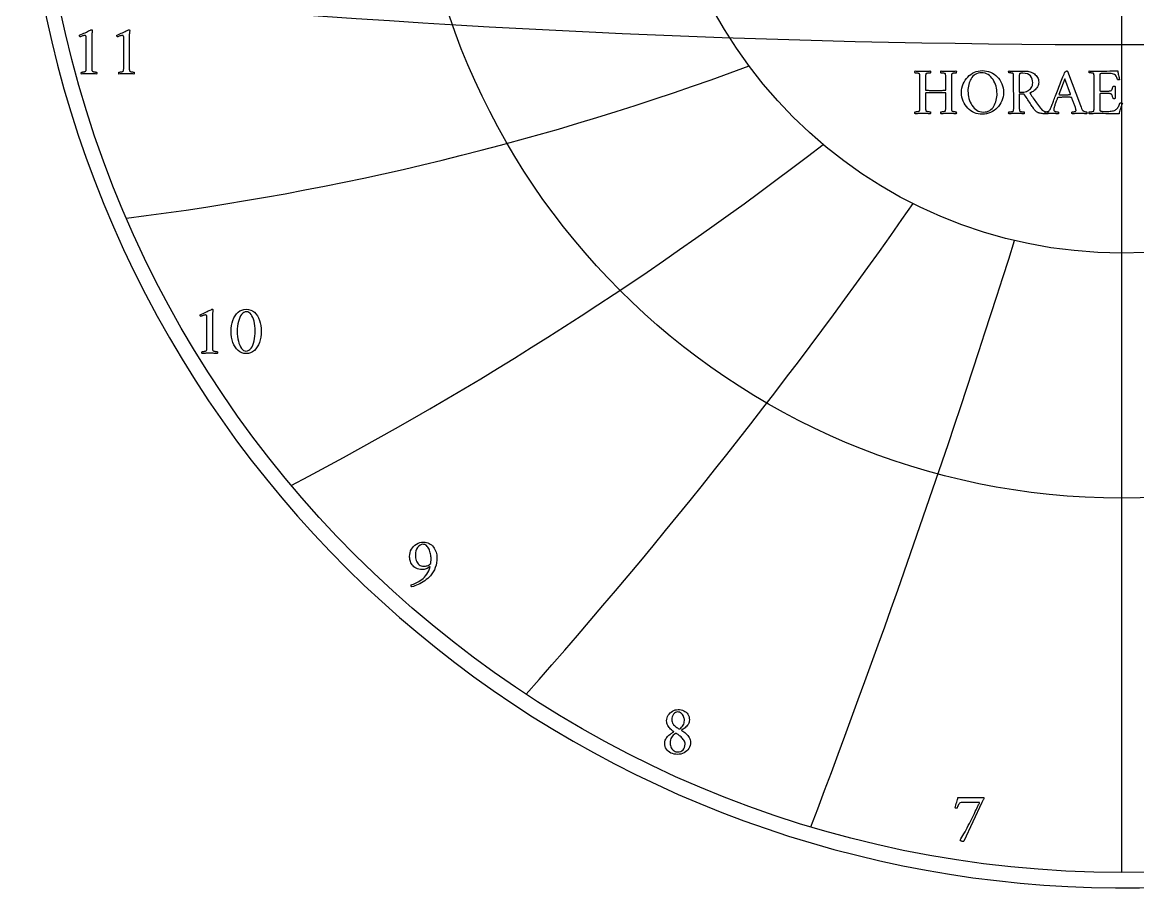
# Model space of a CAD drawing. Header units: millimetres. Extents: x -32.4 to 32.3, y -32.4 to 33.4.
# Drawn here: x -32.35 to 0.47, y -32.35 to -6.88 of the extents above; entities that cross this region are included whole.
import ezdxf

# ---------------------------------------------------------------- set-up
doc = ezdxf.new("R2010")
doc.units = ezdxf.units.MM
for name, color, linetype in [('CUT_OUTER', 1, 'Continuous'), ('ENGRAVE', 7, 'Continuous'), ('ENGRAVE_FINE', 8, 'Continuous'), ('TEXT', 5, 'Continuous')]:
    doc.layers.add(name, color=color, linetype=linetype)

msp = doc.modelspace()

# ---------------------------------------------------------------- linework, layer by layer
at = {"layer": 'CUT_OUTER'}
msp.add_arc((-0.0002, -0.0001), 32.35, 127.26523, 87.73645, dxfattribs=at)
at = {"layer": 'ENGRAVE'}
for points in [[(0, -31.9), (0, 31.9)], [(0, -31.9), (0, -13.6687)]]:
    msp.add_lwpolyline(points, dxfattribs=at)
for radius in [31.9, 20.8814, 13.6687]:
    msp.add_circle((0, 0), radius, dxfattribs=at)
for centre, radius, start, end in [((-39.3103, 68.0875), 81.3464, 277.076278, 290.392484), ((-74.0512, 74.0512), 106.7858, 297.686788, 307.673943), ((-135.9451, 78.488), 158.3587, 318.398621, 325.056725), ((-303.1262, 81.2224), 314.5133, 339.181142, 342.510193)]:
    msp.add_arc(centre, radius, start, end, dxfattribs=at)
at = {"layer": 'ENGRAVE_FINE'}
msp.add_arc((0, 322.4182), 329.9497, 264.552608, 275.447392, dxfattribs=at)
at = {"layer": 'TEXT'}
for points in [[(-30.4668, -8.1586), (-30.4668, -7.3401), (-30.4674, -7.32), (-30.4691, -7.3033), (-30.472, -7.29), (-30.4761, -7.28), (-30.4816, -7.2727), (-30.4888, -7.2676), (-30.4977, -7.2645), (-30.5082, -7.2634), (-30.5212, -7.2644), (-30.5373, -7.2673), (-30.5564, -7.2722), (-30.5787, -7.279), (-30.6011, -7.2864), (-30.6207, -7.2932), (-30.6374, -7.2994), (-30.6512, -7.3049), (-30.6594, -7.2972), (-30.6652, -7.2888), (-30.6687, -7.2796), (-30.6699, -7.2696), (-30.6699, -7.2695), (-30.6699, -7.2691), (-30.6699, -7.2685), (-30.6699, -7.2676), (-30.6696, -7.2638), (-30.6688, -7.2608), (-30.6676, -7.2586), (-30.6657, -7.2572), (-30.6245, -7.2385), (-30.5836, -7.2196), (-30.5432, -7.2007), (-30.5031, -7.1816), (-30.4649, -7.1632), (-30.43, -7.1466), (-30.3985, -7.1316), (-30.3704, -7.1184), (-30.3472, -7.1075), (-30.3303, -7.0997), (-30.3197, -7.095), (-30.3155, -7.0935), (-30.3114, -7.0935), (-30.3066, -7.0943), (-30.3026, -7.0966), (-30.2993, -7.1005), (-30.2969, -7.1059), (-30.2949, -7.1119), (-30.2933, -7.1173), (-30.2918, -7.1222), (-30.2907, -7.1266), (-30.2912, -7.1298), (-30.2927, -7.1393), (-30.2953, -7.1552), (-30.299, -7.1774), (-30.3026, -7.2055), (-30.3052, -7.2388), (-30.3067, -7.2775), (-30.3072, -7.3214), (-30.3072, -8.1586), (-30.3072, -8.181), (-30.307, -8.2027), (-30.3067, -8.2235), (-30.3062, -8.2436), (-30.3052, -8.2624), (-30.3034, -8.2793), (-30.3006, -8.2945), (-30.2969, -8.3078), (-30.2934, -8.3129), (-30.287, -8.3177), (-30.2778, -8.3222), (-30.2658, -8.3265), (-30.2521, -8.3303), (-30.2381, -8.3335), (-30.2236, -8.336), (-30.2088, -8.3379), (-30.1949, -8.3392), (-30.1832, -8.3402), (-30.1736, -8.3408), (-30.1663, -8.341), (-30.1635, -8.3459), (-30.1614, -8.3524), (-30.1599, -8.3604), (-30.1591, -8.37), (-30.1591, -8.3796), (-30.1604, -8.3876), (-30.1628, -8.3941), (-30.1663, -8.399), (-30.1968, -8.397), (-30.2259, -8.3951), (-30.2538, -8.3934), (-30.2803, -8.3918), (-30.3067, -8.3904), (-30.3342, -8.3894), (-30.3627, -8.3888), (-30.3922, -8.3887), (-30.4206, -8.3888), (-30.4476, -8.3894), (-30.4734, -8.3904), (-30.4979, -8.3918), (-30.5226, -8.3934), (-30.5492, -8.3951), (-30.5775, -8.397), (-30.6077, -8.399), (-30.6113, -8.3941), (-30.6137, -8.3876), (-30.6149, -8.3796), (-30.615, -8.37), (-30.6141, -8.3604), (-30.6126, -8.3524), (-30.6105, -8.3459), (-30.6077, -8.341), (-30.6004, -8.3408), (-30.5909, -8.3402), (-30.5792, -8.3392), (-30.5652, -8.3379), (-30.5504, -8.336), (-30.536, -8.3335), (-30.5219, -8.3303), (-30.5082, -8.3265), (-30.4963, -8.3222), (-30.4875, -8.3177), (-30.4818, -8.3129), (-30.4792, -8.3078), (-30.4755, -8.2945), (-30.4725, -8.2793), (-30.4703, -8.2624), (-30.4689, -8.2436), (-30.468, -8.2235), (-30.4673, -8.2027), (-30.4669, -8.181), (-30.4668, -8.1586)], [(-29.3644, -8.1586), (-29.3644, -7.3401), (-29.3649, -7.32), (-29.3667, -7.3033), (-29.3696, -7.29), (-29.3737, -7.28), (-29.3792, -7.2727), (-29.3864, -7.2676), (-29.3953, -7.2645), (-29.4058, -7.2634), (-29.4188, -7.2644), (-29.4348, -7.2673), (-29.454, -7.2722), (-29.4763, -7.279), (-29.4987, -7.2864), (-29.5182, -7.2932), (-29.5349, -7.2994), (-29.5488, -7.3049), (-29.557, -7.2972), (-29.5628, -7.2888), (-29.5663, -7.2796), (-29.5674, -7.2696), (-29.5674, -7.2695), (-29.5674, -7.2691), (-29.5674, -7.2685), (-29.5674, -7.2676), (-29.5672, -7.2638), (-29.5664, -7.2608), (-29.5651, -7.2586), (-29.5633, -7.2572), (-29.522, -7.2385), (-29.4812, -7.2196), (-29.4407, -7.2007), (-29.4006, -7.1816), (-29.3624, -7.1632), (-29.3276, -7.1466), (-29.2961, -7.1316), (-29.268, -7.1184), (-29.2448, -7.1075), (-29.2279, -7.0997), (-29.2173, -7.095), (-29.2131, -7.0935), (-29.2089, -7.0935), (-29.2042, -7.0943), (-29.2001, -7.0966), (-29.1969, -7.1005), (-29.1944, -7.1059), (-29.1925, -7.1119), (-29.1908, -7.1173), (-29.1894, -7.1222), (-29.1882, -7.1266), (-29.1887, -7.1298), (-29.1903, -7.1393), (-29.1929, -7.1552), (-29.1965, -7.1774), (-29.2001, -7.2055), (-29.2027, -7.2388), (-29.2043, -7.2775), (-29.2048, -7.3214), (-29.2048, -8.1586), (-29.2047, -8.181), (-29.2045, -8.2027), (-29.2042, -8.2235), (-29.2038, -8.2436), (-29.2028, -8.2624), (-29.2009, -8.2793), (-29.1981, -8.2945), (-29.1944, -8.3078), (-29.1909, -8.3129), (-29.1846, -8.3177), (-29.1754, -8.3222), (-29.1634, -8.3265), (-29.1497, -8.3303), (-29.1356, -8.3335), (-29.1212, -8.336), (-29.1064, -8.3379), (-29.0924, -8.3392), (-29.0807, -8.3402), (-29.0712, -8.3408), (-29.0639, -8.341), (-29.0611, -8.3459), (-29.059, -8.3524), (-29.0575, -8.3604), (-29.0566, -8.37), (-29.0567, -8.3796), (-29.0579, -8.3876), (-29.0603, -8.3941), (-29.0639, -8.399), (-29.0943, -8.397), (-29.1235, -8.3951), (-29.1513, -8.3934), (-29.1779, -8.3918), (-29.2043, -8.3904), (-29.2317, -8.3894), (-29.2602, -8.3888), (-29.2898, -8.3887), (-29.3181, -8.3888), (-29.3452, -8.3894), (-29.371, -8.3904), (-29.3954, -8.3918), (-29.4202, -8.3934), (-29.4467, -8.3951), (-29.4751, -8.397), (-29.5053, -8.399), (-29.5088, -8.3941), (-29.5112, -8.3876), (-29.5125, -8.3796), (-29.5125, -8.37), (-29.5117, -8.3604), (-29.5102, -8.3524), (-29.5081, -8.3459), (-29.5053, -8.341), (-29.498, -8.3408), (-29.4884, -8.3402), (-29.4767, -8.3392), (-29.4628, -8.3379), (-29.448, -8.336), (-29.4335, -8.3335), (-29.4195, -8.3303), (-29.4058, -8.3265), (-29.3939, -8.3222), (-29.3851, -8.3177), (-29.3794, -8.3129), (-29.3768, -8.3078), (-29.373, -8.2945), (-29.3701, -8.2793), (-29.3679, -8.2624), (-29.3664, -8.2436), (-29.3655, -8.2235), (-29.3649, -8.2027), (-29.3645, -8.181), (-29.3644, -8.1586)], [(-5.8535, -8.3164), (-5.8255, -8.3163), (-5.7979, -8.3157), (-5.7706, -8.3148), (-5.7437, -8.3135), (-5.7167, -8.3121), (-5.6891, -8.3109), (-5.6608, -8.3097), (-5.632, -8.3087), (-5.6287, -8.3135), (-5.6264, -8.3201), (-5.6253, -8.3285), (-5.6252, -8.3388), (-5.626, -8.349), (-5.6274, -8.3575), (-5.6294, -8.3641), (-5.632, -8.3689), (-5.6391, -8.3691), (-5.6485, -8.3696), (-5.6604, -8.3705), (-5.6747, -8.3718), (-5.69, -8.3735), (-5.7049, -8.3755), (-5.7192, -8.3778), (-5.733, -8.3806), (-5.7452, -8.3838), (-5.7544, -8.3878), (-5.7607, -8.3926), (-5.7641, -8.398), (-5.7667, -8.4085), (-5.7687, -8.4204), (-5.7701, -8.4337), (-5.7709, -8.4486), (-5.7713, -8.4645), (-5.7716, -8.4811), (-5.7718, -8.4985), (-5.7719, -8.5165), (-5.7719, -8.5195), (-5.7719, -8.5224), (-5.7719, -8.5253), (-5.7719, -8.5282), (-5.7719, -8.5311), (-5.7719, -8.534), (-5.7719, -8.5369), (-5.7719, -8.5399), (-5.7719, -8.8721), (-5.7718, -8.873), (-5.7714, -8.8738), (-5.7708, -8.8744), (-5.7699, -8.875), (-5.7691, -8.8754), (-5.7685, -8.8757), (-5.7681, -8.8759), (-5.768, -8.876), (-5.7328, -8.8769), (-5.6971, -8.8779), (-5.6609, -8.8789), (-5.6242, -8.8798), (-5.587, -8.8807), (-5.549, -8.8813), (-5.5102, -8.8817), (-5.4708, -8.8818), (-5.4361, -8.8817), (-5.4001, -8.8813), (-5.3628, -8.8807), (-5.3241, -8.8798), (-5.2857, -8.8789), (-5.249, -8.8779), (-5.2143, -8.8769), (-5.1813, -8.876), (-5.1812, -8.8758), (-5.1808, -8.8755), (-5.1802, -8.8749), (-5.1793, -8.874), (-5.1785, -8.873), (-5.1779, -8.8721), (-5.1775, -8.8711), (-5.1774, -8.8701), (-5.1774, -8.5399), (-5.1775, -8.5188), (-5.1777, -8.4983), (-5.178, -8.4785), (-5.1784, -8.4592), (-5.1793, -8.4412), (-5.181, -8.425), (-5.1837, -8.4106), (-5.1871, -8.398), (-5.1897, -8.3926), (-5.1956, -8.3878), (-5.2048, -8.3838), (-5.2172, -8.3806), (-5.2314, -8.3778), (-5.2459, -8.3755), (-5.2606, -8.3735), (-5.2755, -8.3718), (-5.2894, -8.3705), (-5.301, -8.3696), (-5.3103, -8.3691), (-5.3173, -8.3689), (-5.3199, -8.3641), (-5.3219, -8.3575), (-5.3233, -8.349), (-5.3241, -8.3388), (-5.324, -8.3285), (-5.3229, -8.3201), (-5.3206, -8.3135), (-5.3173, -8.3087), (-5.2883, -8.3097), (-5.2597, -8.3109), (-5.2315, -8.3121), (-5.2036, -8.3135), (-5.176, -8.3148), (-5.1485, -8.3157), (-5.1211, -8.3163), (-5.0939, -8.3164), (-5.0659, -8.3163), (-5.0383, -8.3157), (-5.011, -8.3148), (-4.9841, -8.3135), (-4.9571, -8.3121), (-4.9295, -8.3109), (-4.9012, -8.3097), (-4.8724, -8.3087), (-4.8691, -8.3135), (-4.8668, -8.3201), (-4.8657, -8.3285), (-4.8656, -8.3388), (-4.8664, -8.349), (-4.8678, -8.3575), (-4.8698, -8.3641), (-4.8724, -8.3689), (-4.8794, -8.3691), (-4.8887, -8.3696), (-4.9003, -8.3705), (-4.9142, -8.3718), (-4.929, -8.3735), (-4.9435, -8.3755), (-4.9577, -8.3778), (-4.9715, -8.3806), (-4.9836, -8.3838), (-4.9928, -8.3878), (-4.9992, -8.3926), (-5.0026, -8.398), (-5.006, -8.4106), (-5.0086, -8.425), (-5.0104, -8.4412), (-5.0113, -8.4592), (-5.0117, -8.4785), (-5.012, -8.4983), (-5.0122, -8.5188), (-5.0123, -8.5399), (-5.0123, -9.3383), (-5.0122, -9.3593), (-5.012, -9.3796), (-5.0117, -9.3992), (-5.0113, -9.418), (-5.0104, -9.4356), (-5.0086, -9.4515), (-5.006, -9.4657), (-5.0026, -9.4782), (-4.9992, -9.4829), (-4.9928, -9.4874), (-4.9836, -9.4917), (-4.9715, -9.4957), (-4.9577, -9.4993), (-4.9435, -9.5022), (-4.929, -9.5046), (-4.9142, -9.5064), (-4.9003, -9.5076), (-4.8887, -9.5086), (-4.8794, -9.5091), (-4.8724, -9.5093), (-4.8698, -9.5141), (-4.8678, -9.5207), (-4.8664, -9.5291), (-4.8656, -9.5394), (-4.8657, -9.5497), (-4.8668, -9.5581), (-4.8691, -9.5647), (-4.8724, -9.5695), (-4.9012, -9.5676), (-4.9295, -9.5659), (-4.9571, -9.5642), (-4.9841, -9.5627), (-5.011, -9.5614), (-5.0383, -9.5605), (-5.0659, -9.56), (-5.0939, -9.5598), (-5.1211, -9.56), (-5.1485, -9.5605), (-5.176, -9.5614), (-5.2036, -9.5627), (-5.2315, -9.5642), (-5.2597, -9.5659), (-5.2883, -9.5676), (-5.3173, -9.5695), (-5.3206, -9.5647), (-5.3229, -9.5581), (-5.324, -9.5497), (-5.3241, -9.5394), (-5.3233, -9.5291), (-5.3219, -9.5207), (-5.3199, -9.5141), (-5.3173, -9.5093), (-5.3103, -9.5091), (-5.301, -9.5086), (-5.2894, -9.5076), (-5.2755, -9.5064), (-5.2606, -9.5046), (-5.2459, -9.5022), (-5.2314, -9.4993), (-5.2172, -9.4957), (-5.2048, -9.4917), (-5.1956, -9.4874), (-5.1897, -9.4829), (-5.1871, -9.4782), (-5.1837, -9.4657), (-5.181, -9.4515), (-5.1793, -9.4356), (-5.1784, -9.418), (-5.178, -9.3992), (-5.1777, -9.3796), (-5.1775, -9.3593), (-5.1774, -9.3383), (-5.1774, -8.9614), (-5.1775, -8.9597), (-5.1779, -8.9583), (-5.1785, -8.9572), (-5.1793, -8.9566), (-5.1802, -8.9562), (-5.1808, -8.9558), (-5.1812, -8.9557), (-5.1813, -8.9556), (-5.2149, -8.9546), (-5.2495, -8.9534), (-5.2853, -8.9521), (-5.3221, -8.9508), (-5.3595, -8.9495), (-5.3967, -8.9486), (-5.4338, -8.948), (-5.4708, -8.9478), (-5.5324, -8.948), (-5.5854, -8.9483), (-5.6296, -8.9489), (-5.665, -8.9498), (-5.6934, -8.9508), (-5.7165, -8.9517), (-5.7342, -8.9527), (-5.7466, -8.9537), (-5.7554, -8.9546), (-5.7622, -8.9556), (-5.767, -8.9566), (-5.7699, -8.9575), (-5.7708, -8.9585), (-5.7714, -8.9592), (-5.7718, -8.9599), (-5.7719, -8.9605), (-5.7719, -8.9609), (-5.7719, -8.9612), (-5.7719, -8.9614), (-5.7719, -8.9614), (-5.7719, -9.3383), (-5.7719, -9.3412), (-5.7719, -9.3442), (-5.7719, -9.3471), (-5.7719, -9.35), (-5.7719, -9.3529), (-5.7719, -9.3558), (-5.7719, -9.3587), (-5.7719, -9.3616), (-5.7718, -9.3797), (-5.7716, -9.3969), (-5.7713, -9.4132), (-5.7709, -9.4287), (-5.7701, -9.4431), (-5.7687, -9.4561), (-5.7667, -9.4678), (-5.7641, -9.4782), (-5.7607, -9.4829), (-5.7544, -9.4874), (-5.7452, -9.4917), (-5.733, -9.4957), (-5.7192, -9.4993), (-5.7049, -9.5022), (-5.69, -9.5046), (-5.6747, -9.5064), (-5.6604, -9.5076), (-5.6485, -9.5086), (-5.6391, -9.5091), (-5.632, -9.5093), (-5.6294, -9.5141), (-5.6274, -9.5207), (-5.626, -9.5291), (-5.6252, -9.5394), (-5.6253, -9.5497), (-5.6264, -9.5581), (-5.6287, -9.5647), (-5.632, -9.5695), (-5.6608, -9.5676), (-5.6891, -9.5659), (-5.7167, -9.5642), (-5.7437, -9.5627), (-5.7706, -9.5614), (-5.7979, -9.5605), (-5.8255, -9.56), (-5.8535, -9.5598), (-5.8808, -9.56), (-5.9084, -9.5605), (-5.9362, -9.5614), (-5.9642, -9.5627), (-5.9925, -9.5642), (-6.021, -9.5659), (-6.0498, -9.5676), (-6.0788, -9.5695), (-6.0822, -9.5647), (-6.0844, -9.5581), (-6.0856, -9.5497), (-6.0856, -9.5394), (-6.0848, -9.5291), (-6.0835, -9.5207), (-6.0815, -9.5141), (-6.0788, -9.5093), (-6.0718, -9.5091), (-6.0623, -9.5086), (-6.0504, -9.5076), (-6.0361, -9.5064), (-6.0207, -9.5046), (-6.0057, -9.5022), (-5.9911, -9.4993), (-5.9768, -9.4957), (-5.9644, -9.4917), (-5.9552, -9.4874), (-5.9493, -9.4829), (-5.9467, -9.4782), (-5.9433, -9.4657), (-5.9407, -9.4515), (-5.9389, -9.4356), (-5.938, -9.418), (-5.9376, -9.3992), (-5.9373, -9.3796), (-5.9371, -9.3593), (-5.937, -9.3383), (-5.937, -8.5399), (-5.9371, -8.5188), (-5.9373, -8.4983), (-5.9376, -8.4785), (-5.938, -8.4592), (-5.9389, -8.4412), (-5.9407, -8.425), (-5.9433, -8.4106), (-5.9467, -8.398), (-5.9493, -8.3926), (-5.9552, -8.3878), (-5.9644, -8.3838), (-5.9768, -8.3806), (-5.9911, -8.3778), (-6.0057, -8.3755), (-6.0207, -8.3735), (-6.0361, -8.3718), (-6.0504, -8.3705), (-6.0623, -8.3696), (-6.0718, -8.3691), (-6.0788, -8.3689), (-6.0815, -8.3641), (-6.0835, -8.3575), (-6.0848, -8.349), (-6.0856, -8.3388), (-6.0856, -8.3285), (-6.0844, -8.3201), (-6.0822, -8.3135), (-6.0788, -8.3087), (-6.0498, -8.3097), (-6.021, -8.3109), (-5.9925, -8.3121), (-5.9642, -8.3135), (-5.9362, -8.3148), (-5.9084, -8.3157), (-5.8808, -8.3163), (-5.8535, -8.3164)], [(-4.0992, -8.299), (-4.037, -8.3019), (-3.9765, -8.3106), (-3.918, -8.3252), (-3.8612, -8.3456), (-3.807, -8.3714), (-3.756, -8.4022), (-3.7084, -8.4379), (-3.664, -8.4787), (-3.6235, -8.5238), (-3.5875, -8.5729), (-3.556, -8.6258), (-3.529, -8.6827), (-3.5073, -8.7429), (-3.4918, -8.8063), (-3.4825, -8.8726), (-3.4795, -8.942), (-3.4825, -9.0079), (-3.4918, -9.0714), (-3.5073, -9.1327), (-3.529, -9.1917), (-3.556, -9.2477), (-3.5875, -9.3004), (-3.6235, -9.3497), (-3.664, -9.3956), (-3.7084, -9.4374), (-3.756, -9.4743), (-3.807, -9.5064), (-3.8612, -9.5336), (-3.918, -9.5552), (-3.9765, -9.5707), (-4.037, -9.58), (-4.0992, -9.5831), (-4.1606, -9.5802), (-4.2204, -9.5715), (-4.2786, -9.5569), (-4.3352, -9.5365), (-4.3894, -9.5107), (-4.4401, -9.4799), (-4.4875, -9.4441), (-4.5314, -9.4034), (-4.5715, -9.3582), (-4.607, -9.3092), (-4.638, -9.2562), (-4.6645, -9.1994), (-4.6858, -9.1393), (-4.7009, -9.0763), (-4.7101, -9.0106), (-4.7131, -8.942), (-4.7101, -8.8761), (-4.7009, -8.8123), (-4.6858, -8.7508), (-4.6645, -8.6914), (-4.638, -8.6349), (-4.607, -8.5819), (-4.5715, -8.5324), (-4.5314, -8.4864), (-4.4875, -8.4447), (-4.4401, -8.4078), (-4.3894, -8.3757), (-4.3352, -8.3485), (-4.2786, -8.3268), (-4.2204, -8.3113), (-4.1606, -8.3021), (-4.0992, -8.299)], [(-4.1264, -8.3631), (-4.1779, -8.366), (-4.2255, -8.375), (-4.2692, -8.3898), (-4.309, -8.4107), (-4.3451, -8.4363), (-4.3777, -8.4658), (-4.4068, -8.499), (-4.4324, -8.536), (-4.4546, -8.5759), (-4.4736, -8.6181), (-4.4896, -8.6624), (-4.5023, -8.7089), (-4.5121, -8.7565), (-4.5191, -8.8041), (-4.5232, -8.8517), (-4.5246, -8.8993), (-4.5228, -8.9546), (-4.5171, -9.0098), (-4.5077, -9.0648), (-4.4945, -9.1198), (-4.4777, -9.1734), (-4.4574, -9.2247), (-4.4335, -9.2735), (-4.4061, -9.3199), (-4.3754, -9.3628), (-4.3413, -9.4012), (-4.304, -9.4352), (-4.2633, -9.4646), (-4.2195, -9.4884), (-4.1723, -9.5054), (-4.1218, -9.5156), (-4.0681, -9.519), (-4.0166, -9.516), (-3.969, -9.5071), (-3.9253, -9.4922), (-3.8855, -9.4714), (-3.8493, -9.4456), (-3.8165, -9.4158), (-3.7871, -9.382), (-3.7611, -9.3442), (-3.7385, -9.3033), (-3.7191, -9.2604), (-3.703, -9.2154), (-3.6902, -9.1683), (-3.6805, -9.1203), (-3.6735, -9.0724), (-3.6693, -9.0246), (-3.6679, -8.977), (-3.6698, -8.9217), (-3.6754, -8.8667), (-3.6848, -8.812), (-3.698, -8.7574), (-3.7149, -8.7043), (-3.7354, -8.6535), (-3.7596, -8.6052), (-3.7874, -8.5593), (-3.8186, -8.5169), (-3.8529, -8.4789), (-3.8905, -8.4455), (-3.9311, -8.4165), (-3.975, -8.3931), (-4.0222, -8.3764), (-4.0727, -8.3664), (-4.1264, -8.3631)], [(-2.8267, -8.3126), (-2.7944, -8.3139), (-2.7616, -8.3179), (-2.7283, -8.3246), (-2.6946, -8.3339), (-2.6613, -8.3458), (-2.6293, -8.3602), (-2.5986, -8.3769), (-2.5693, -8.3961), (-2.542, -8.4178), (-2.5176, -8.442), (-2.4959, -8.4688), (-2.477, -8.4981), (-2.4617, -8.53), (-2.4508, -8.5644), (-2.4442, -8.6014), (-2.442, -8.6409), (-2.4444, -8.6746), (-2.4515, -8.7079), (-2.4633, -8.7407), (-2.4799, -8.773), (-2.5002, -8.8041), (-2.5231, -8.8332), (-2.5488, -8.8604), (-2.577, -8.8857), (-2.607, -8.9083), (-2.6375, -8.9274), (-2.6687, -8.9432), (-2.7004, -8.9556), (-2.6754, -8.9965), (-2.6509, -9.0357), (-2.6268, -9.0733), (-2.6033, -9.1091), (-2.5797, -9.144), (-2.5557, -9.1788), (-2.5311, -9.2134), (-2.5061, -9.248), (-2.4802, -9.2834), (-2.4527, -9.3206), (-2.4238, -9.3596), (-2.3935, -9.4005), (-2.3726, -9.426), (-2.351, -9.4481), (-2.3284, -9.4668), (-2.3051, -9.4821), (-2.2794, -9.4944), (-2.2499, -9.5039), (-2.2167, -9.5109), (-2.1798, -9.5151), (-2.1766, -9.5199), (-2.1749, -9.5263), (-2.1747, -9.5344), (-2.1759, -9.5443), (-2.1777, -9.5538), (-2.1793, -9.5613), (-2.1806, -9.5665), (-2.1817, -9.5695), (-2.2273, -9.5691), (-2.2689, -9.5678), (-2.3065, -9.5657), (-2.34, -9.5627), (-2.3695, -9.5591), (-2.3947, -9.5552), (-2.4156, -9.5509), (-2.4323, -9.5462), (-2.443, -9.5418), (-2.4556, -9.5362), (-2.4702, -9.5296), (-2.4867, -9.5219), (-2.5041, -9.512), (-2.5212, -9.4988), (-2.5381, -9.4824), (-2.5547, -9.4627), (-2.5617, -9.4531), (-2.5712, -9.4398), (-2.5831, -9.423), (-2.5974, -9.4024), (-2.6137, -9.3789), (-2.6314, -9.3529), (-2.6506, -9.3245), (-2.6713, -9.2936), (-2.693, -9.261), (-2.7155, -9.2273), (-2.7387, -9.1926), (-2.7626, -9.1567), (-2.7866, -9.1204), (-2.8102, -9.0846), (-2.8332, -9.049), (-2.8558, -9.0139), (-2.8653, -9.0037), (-2.8782, -8.9964), (-2.8944, -8.992), (-2.9141, -8.9906), (-3.0132, -8.9906), (-3.0132, -9.3442), (-3.0132, -9.3471), (-3.0132, -9.35), (-3.0132, -9.3529), (-3.0132, -9.3558), (-3.0132, -9.3587), (-3.0132, -9.3616), (-3.0132, -9.3646), (-3.0132, -9.3675), (-3.0131, -9.3855), (-3.0129, -9.4027), (-3.0126, -9.419), (-3.0122, -9.4345), (-3.0114, -9.4489), (-3.01, -9.4619), (-3.008, -9.4737), (-3.0054, -9.484), (-3.002, -9.4888), (-2.9957, -9.4933), (-2.9865, -9.4975), (-2.9743, -9.5015), (-2.9605, -9.5051), (-2.9462, -9.5081), (-2.9314, -9.5104), (-2.9161, -9.5122), (-2.9017, -9.5135), (-2.8898, -9.5144), (-2.8804, -9.5149), (-2.8733, -9.5151), (-2.8707, -9.5197), (-2.8687, -9.5258), (-2.8673, -9.5333), (-2.8665, -9.5423), (-2.8666, -9.5513), (-2.8677, -9.5588), (-2.87, -9.5649), (-2.8733, -9.5695), (-2.9022, -9.5676), (-2.9304, -9.5659), (-2.958, -9.5642), (-2.985, -9.5627), (-3.0119, -9.5614), (-3.0392, -9.5605), (-3.0668, -9.56), (-3.0948, -9.5598), (-3.1221, -9.56), (-3.1497, -9.5605), (-3.1775, -9.5614), (-3.2055, -9.5627), (-3.2338, -9.5642), (-3.2623, -9.5659), (-3.2911, -9.5676), (-3.3201, -9.5695), (-3.3235, -9.5649), (-3.3257, -9.5588), (-3.3269, -9.5513), (-3.3269, -9.5423), (-3.3262, -9.5333), (-3.3248, -9.5258), (-3.3228, -9.5197), (-3.3201, -9.5151), (-3.3131, -9.5149), (-3.3036, -9.5144), (-3.2917, -9.5135), (-3.2774, -9.5122), (-3.262, -9.5104), (-3.2471, -9.5081), (-3.2324, -9.5051), (-3.2182, -9.5015), (-3.2057, -9.4975), (-3.1965, -9.4933), (-3.1907, -9.4888), (-3.188, -9.484), (-3.1846, -9.4715), (-3.182, -9.4573), (-3.1802, -9.4414), (-3.1793, -9.4238), (-3.1789, -9.405), (-3.1786, -9.3854), (-3.1784, -9.3652), (-3.1783, -9.3442), (-3.1803, -8.534), (-3.1803, -8.513), (-3.1805, -8.4925), (-3.1808, -8.4727), (-3.1812, -8.4534), (-3.1822, -8.4354), (-3.1839, -8.4192), (-3.1865, -8.4048), (-3.19, -8.3922), (-3.1926, -8.3867), (-3.1985, -8.382), (-3.2076, -8.378), (-3.2201, -8.3747), (-3.2343, -8.372), (-3.2488, -8.3696), (-3.2634, -8.3676), (-3.2784, -8.366), (-3.2923, -8.3647), (-3.3039, -8.3638), (-3.3132, -8.3633), (-3.3201, -8.3631), (-3.3228, -8.3585), (-3.3248, -8.3524), (-3.3262, -8.3449), (-3.3269, -8.3359), (-3.3269, -8.3269), (-3.3257, -8.3194), (-3.3235, -8.3133), (-3.3201, -8.3087), (-3.2912, -8.3097), (-3.2626, -8.3109), (-3.2344, -8.3121), (-3.2065, -8.3135), (-3.1789, -8.3148), (-3.1514, -8.3157), (-3.124, -8.3163), (-3.0967, -8.3164), (-3.068, -8.3163), (-3.0382, -8.316), (-3.0073, -8.3154), (-2.9753, -8.3145), (-2.9416, -8.3137), (-2.9056, -8.313), (-2.8673, -8.3127), (-2.8267, -8.3126)], [(-2.6188, -8.6584), (-2.623, -8.599), (-2.6356, -8.5452), (-2.6565, -8.497), (-2.6858, -8.4544), (-2.725, -8.4195), (-2.7754, -8.3946), (-2.8372, -8.3797), (-2.9102, -8.3747), (-2.9201, -8.3748), (-2.9323, -8.3752), (-2.9468, -8.3758), (-2.9637, -8.3767), (-2.9797, -8.3784), (-2.9921, -8.3815), (-3.0006, -8.3861), (-3.0054, -8.3922), (-3.0089, -8.4025), (-3.0115, -8.4158), (-3.0133, -8.4321), (-3.0142, -8.4515), (-3.0146, -8.4724), (-3.0149, -8.4935), (-3.0151, -8.5147), (-3.0151, -8.536), (-3.0132, -8.9323), (-2.9122, -8.9323), (-2.8757, -8.9302), (-2.84, -8.9238), (-2.8053, -8.9132), (-2.7713, -8.8983), (-2.7393, -8.8796), (-2.7104, -8.8575), (-2.6844, -8.832), (-2.6616, -8.8031), (-2.6429, -8.7711), (-2.6295, -8.7363), (-2.6215, -8.6987), (-2.6188, -8.6584)], [(-2.0476, -9.2995), (-2.0465, -9.2965), (-2.043, -9.2876), (-2.0373, -9.2727), (-2.0292, -9.2519), (-2.0192, -9.226), (-2.0076, -9.1958), (-1.9944, -9.1614), (-1.9797, -9.1227), (-1.9636, -9.0807), (-1.9464, -9.0365), (-1.9281, -8.9899), (-1.9087, -8.941), (-1.8888, -8.8906), (-1.8687, -8.8395), (-1.8485, -8.7877), (-1.8281, -8.7351), (-1.8079, -8.6827), (-1.7881, -8.6314), (-1.7686, -8.5812), (-1.7494, -8.5321), (-1.731, -8.485), (-1.7137, -8.4408), (-1.6975, -8.3995), (-1.6824, -8.3611), (-1.6774, -8.3531), (-1.67, -8.3446), (-1.6604, -8.3356), (-1.6484, -8.3262), (-1.6361, -8.3177), (-1.6253, -8.3116), (-1.6162, -8.3079), (-1.6086, -8.3067), (-1.6068, -8.3068), (-1.6054, -8.307), (-1.6044, -8.3073), (-1.6037, -8.3077), (-1.6031, -8.3082), (-1.602, -8.3089), (-1.6006, -8.3097), (-1.5989, -8.3106), (-1.2123, -9.3247), (-1.1932, -9.3748), (-1.1788, -9.4122), (-1.1689, -9.4369), (-1.1637, -9.4491), (-1.1577, -9.4594), (-1.1494, -9.469), (-1.1388, -9.4778), (-1.1258, -9.486), (-1.1117, -9.4932), (-1.0976, -9.4993), (-1.0836, -9.5044), (-1.0695, -9.5083), (-1.0567, -9.5113), (-1.0464, -9.5134), (-1.0387, -9.5147), (-1.0335, -9.5151), (-1.0303, -9.5206), (-1.0282, -9.5275), (-1.0273, -9.5357), (-1.0277, -9.5452), (-1.0287, -9.5544), (-1.0297, -9.5615), (-1.0306, -9.5665), (-1.0316, -9.5695), (-1.059, -9.5676), (-1.085, -9.5659), (-1.1095, -9.5642), (-1.1326, -9.5627), (-1.1561, -9.5614), (-1.1817, -9.5605), (-1.2095, -9.56), (-1.2395, -9.5598), (-1.2711, -9.56), (-1.2999, -9.5605), (-1.326, -9.5614), (-1.3492, -9.5627), (-1.3725, -9.5642), (-1.3985, -9.5659), (-1.4274, -9.5676), (-1.459, -9.5695), (-1.4623, -9.5649), (-1.4646, -9.5588), (-1.4657, -9.5513), (-1.4658, -9.5423), (-1.4649, -9.5333), (-1.4631, -9.5258), (-1.4605, -9.5197), (-1.4571, -9.5151), (-1.4471, -9.5147), (-1.4347, -9.5134), (-1.4199, -9.5113), (-1.4027, -9.5083), (-1.3857, -9.5046), (-1.3716, -9.5003), (-1.3604, -9.4954), (-1.3521, -9.4899), (-1.3487, -9.4852), (-1.3463, -9.4792), (-1.3449, -9.4716), (-1.3444, -9.4627), (-1.3452, -9.4524), (-1.3475, -9.4391), (-1.3515, -9.4228), (-1.357, -9.4034), (-1.3637, -9.3819), (-1.3713, -9.359), (-1.3798, -9.3347), (-1.3891, -9.3092), (-1.3988, -9.2831), (-1.4085, -9.2575), (-1.4182, -9.2321), (-1.4279, -9.2072), (-1.4372, -9.1835), (-1.4456, -9.162), (-1.4532, -9.1427), (-1.46, -9.1256), (-1.4655, -9.1116), (-1.4694, -9.1016), (-1.4718, -9.0955), (-1.4726, -9.0935), (-1.4728, -9.0933), (-1.4736, -9.0926), (-1.4748, -9.0914), (-1.4765, -9.0897), (-1.4784, -9.088), (-1.4804, -9.0867), (-1.4823, -9.086), (-1.4843, -9.0858), (-1.4997, -9.0849), (-1.5168, -9.0843), (-1.5356, -9.0839), (-1.5561, -9.0838), (-1.5771, -9.0838), (-1.5974, -9.0838), (-1.617, -9.0838), (-1.6358, -9.0838), (-1.6406, -9.0838), (-1.6455, -9.0838), (-1.6504, -9.0838), (-1.6552, -9.0838), (-1.66, -9.0838), (-1.6644, -9.0838), (-1.6687, -9.0838), (-1.6727, -9.0838), (-1.7007, -9.0839), (-1.7266, -9.0841), (-1.7503, -9.0844), (-1.7718, -9.0848), (-1.7936, -9.0855), (-1.8184, -9.0865), (-1.8461, -9.0879), (-1.8767, -9.0897), (-1.8778, -9.0898), (-1.8791, -9.0904), (-1.8807, -9.0913), (-1.8825, -9.0926), (-1.8842, -9.0938), (-1.8854, -9.0948), (-1.8862, -9.0953), (-1.8864, -9.0955), (-1.8873, -9.0979), (-1.89, -9.1052), (-1.8946, -9.1173), (-1.901, -9.1343), (-1.9086, -9.1547), (-1.917, -9.1768), (-1.9261, -9.2008), (-1.9359, -9.2266), (-1.9458, -9.2529), (-1.9551, -9.2783), (-1.9638, -9.3029), (-1.9719, -9.3267), (-1.9798, -9.35), (-1.9862, -9.3714), (-1.991, -9.3908), (-1.9942, -9.4083), (-1.9963, -9.4239), (-1.9979, -9.4379), (-1.9988, -9.4502), (-1.9991, -9.4607), (-1.9972, -9.4709), (-1.9916, -9.4799), (-1.9821, -9.4879), (-1.969, -9.4947), (-1.9538, -9.5005), (-1.9384, -9.5052), (-1.9227, -9.5087), (-1.9068, -9.5112), (-1.8923, -9.5129), (-1.8808, -9.5141), (-1.8724, -9.5149), (-1.867, -9.5151), (-1.8652, -9.5181), (-1.8636, -9.5231), (-1.8622, -9.5302), (-1.8611, -9.5394), (-1.8605, -9.5489), (-1.8607, -9.5571), (-1.8615, -9.564), (-1.8631, -9.5695), (-1.8809, -9.5685), (-1.8973, -9.5676), (-1.9124, -9.5666), (-1.9262, -9.5656), (-1.9393, -9.5647), (-1.9525, -9.5637), (-1.9656, -9.5627), (-1.9787, -9.5617), (-1.9928, -9.5609), (-2.009, -9.5603), (-2.0273, -9.5599), (-2.0476, -9.5598), (-2.0682, -9.5599), (-2.087, -9.5603), (-2.1041, -9.5609), (-2.1195, -9.5617), (-2.1341, -9.5627), (-2.1487, -9.5637), (-2.1632, -9.5647), (-2.1778, -9.5656), (-2.1934, -9.5666), (-2.2108, -9.5676), (-2.2303, -9.5685), (-2.2516, -9.5695), (-2.2533, -9.5665), (-2.2546, -9.5615), (-2.2553, -9.5544), (-2.2555, -9.5452), (-2.2553, -9.5357), (-2.2546, -9.5275), (-2.2533, -9.5206), (-2.2516, -9.5151), (-2.2414, -9.5146), (-2.2281, -9.5129), (-2.2118, -9.5102), (-2.1924, -9.5064), (-2.1733, -9.5013), (-2.1577, -9.495), (-2.1456, -9.4873), (-2.137, -9.4782), (-2.123, -9.4592), (-2.1101, -9.4391), (-2.0982, -9.4179), (-2.0875, -9.3956), (-2.0773, -9.3725), (-2.0673, -9.3488), (-2.0574, -9.3244), (-2.0476, -9.2995)], [(-0.7285, -8.3164), (-0.6598, -8.3161), (-0.5877, -8.315), (-0.5122, -8.3132), (-0.4332, -8.3106), (-0.3531, -8.3081), (-0.2739, -8.3062), (-0.1957, -8.3052), (-0.1185, -8.3048), (-0.1133, -8.34), (-0.1073, -8.3738), (-0.1007, -8.4061), (-0.0933, -8.4369), (-0.0856, -8.4673), (-0.0782, -8.4981), (-0.071, -8.5294), (-0.0641, -8.5612), (-0.0698, -8.5655), (-0.0772, -8.5685), (-0.0863, -8.5703), (-0.0971, -8.5709), (-0.1083, -8.5701), (-0.1166, -8.5675), (-0.1219, -8.5633), (-0.1243, -8.5573), (-0.1415, -8.5053), (-0.1617, -8.4636), (-0.1852, -8.4324), (-0.2118, -8.4116), (-0.2411, -8.398), (-0.273, -8.3883), (-0.3072, -8.3825), (-0.3439, -8.3806), (-0.5071, -8.3806), (-0.5141, -8.3806), (-0.5236, -8.3808), (-0.5355, -8.3811), (-0.5498, -8.3815), (-0.5651, -8.3822), (-0.5799, -8.3832), (-0.5942, -8.3846), (-0.6081, -8.3864), (-0.6202, -8.3887), (-0.6294, -8.3917), (-0.6358, -8.3955), (-0.6392, -8.4), (-0.6418, -8.4104), (-0.6438, -8.4223), (-0.6452, -8.4357), (-0.646, -8.4505), (-0.6464, -8.4662), (-0.6467, -8.4821), (-0.6469, -8.4982), (-0.6469, -8.5146), (-0.6469, -8.521), (-0.6469, -8.5267), (-0.6469, -8.5317), (-0.6469, -8.536), (-0.6469, -8.8896), (-0.6454, -8.8931), (-0.6406, -8.8959), (-0.6327, -8.8979), (-0.6217, -8.8993), (-0.6087, -8.9001), (-0.595, -8.9007), (-0.5805, -8.9011), (-0.5653, -8.9012), (-0.4663, -8.9012), (-0.4341, -8.901), (-0.4058, -8.9002), (-0.3812, -8.899), (-0.3604, -8.8973), (-0.3427, -8.8948), (-0.3276, -8.891), (-0.315, -8.886), (-0.305, -8.8798), (-0.2968, -8.8722), (-0.2895, -8.8628), (-0.2832, -8.8518), (-0.2778, -8.839), (-0.2728, -8.8242), (-0.2676, -8.807), (-0.2621, -8.7873), (-0.2564, -8.7652), (-0.254, -8.7593), (-0.2487, -8.755), (-0.2404, -8.7525), (-0.2292, -8.7516), (-0.2184, -8.7522), (-0.2093, -8.754), (-0.2019, -8.7571), (-0.1962, -8.7613), (-0.1962, -9.1188), (-0.2011, -9.1222), (-0.2079, -9.1246), (-0.2166, -9.1261), (-0.2273, -9.1266), (-0.2379, -9.1257), (-0.2462, -9.1232), (-0.2524, -9.1189), (-0.2564, -9.113), (-0.2629, -9.0877), (-0.2688, -9.0661), (-0.2741, -9.0483), (-0.2788, -9.0343), (-0.283, -9.0231), (-0.287, -9.0139), (-0.2908, -9.0066), (-0.2943, -9.0013), (-0.2979, -8.9971), (-0.3019, -8.9932), (-0.3062, -8.9898), (-0.3108, -8.9867), (-0.3173, -8.9831), (-0.3269, -8.9801), (-0.3396, -8.9778), (-0.3555, -8.976), (-0.3734, -8.9747), (-0.3922, -8.9736), (-0.4118, -8.9727), (-0.4323, -8.9721), (-0.4528, -8.9717), (-0.4728, -8.9714), (-0.4922, -8.9712), (-0.5109, -8.9711), (-0.524, -8.9712), (-0.5379, -8.9714), (-0.5526, -8.9717), (-0.5683, -8.9721), (-0.5837, -8.9727), (-0.5981, -8.9736), (-0.6114, -8.9747), (-0.6236, -8.976), (-0.6338, -8.9779), (-0.6411, -8.9806), (-0.6455, -8.9842), (-0.6469, -8.9886), (-0.6469, -9.35), (-0.6469, -9.3522), (-0.6469, -9.3548), (-0.6469, -9.358), (-0.6469, -9.3616), (-0.6469, -9.3762), (-0.6467, -9.3927), (-0.6464, -9.4112), (-0.646, -9.4316), (-0.6451, -9.4506), (-0.6433, -9.4651), (-0.6407, -9.4749), (-0.6372, -9.4801), (-0.627, -9.4863), (-0.6156, -9.4911), (-0.6032, -9.4945), (-0.5896, -9.4967), (-0.5735, -9.4979), (-0.5534, -9.4988), (-0.5293, -9.4994), (-0.5012, -9.4996), (-0.4099, -9.4996), (-0.376, -9.4987), (-0.3424, -9.4962), (-0.309, -9.4919), (-0.2759, -9.486), (-0.2445, -9.4784), (-0.2166, -9.4695), (-0.1921, -9.459), (-0.171, -9.4471), (-0.1498, -9.432), (-0.1311, -9.4139), (-0.1149, -9.3927), (-0.101, -9.3684), (-0.0885, -9.3422), (-0.0763, -9.3148), (-0.0642, -9.2863), (-0.0525, -9.2567), (-0.0493, -9.2516), (-0.0437, -9.248), (-0.0357, -9.2458), (-0.0253, -9.2451), (-0.0092, -9.2458), (0.0039, -9.248), (0.0141, -9.2516), (0.0214, -9.2567), (0.0075, -9.2962), (-0.007, -9.3369), (-0.0222, -9.3788), (-0.0379, -9.4219), (-0.0525, -9.464), (-0.0644, -9.503), (-0.0734, -9.5388), (-0.0797, -9.5715), (-0.1563, -9.5712), (-0.2326, -9.5705), (-0.3088, -9.5693), (-0.3847, -9.5676), (-0.4629, -9.5659), (-0.5459, -9.5647), (-0.6338, -9.5639), (-0.7266, -9.5637), (-0.7588, -9.5639), (-0.7892, -9.5644), (-0.818, -9.5653), (-0.8451, -9.5666), (-0.8716, -9.5679), (-0.8985, -9.5688), (-0.926, -9.5693), (-0.9539, -9.5695), (-0.9572, -9.5649), (-0.9595, -9.5588), (-0.9606, -9.5513), (-0.9607, -9.5423), (-0.9599, -9.5333), (-0.9585, -9.5258), (-0.9565, -9.5197), (-0.9539, -9.5151), (-0.9468, -9.5149), (-0.9374, -9.5144), (-0.9255, -9.5135), (-0.9111, -9.5122), (-0.8958, -9.5104), (-0.8808, -9.5081), (-0.8662, -9.5051), (-0.8519, -9.5015), (-0.8394, -9.4975), (-0.8303, -9.4933), (-0.8244, -9.4888), (-0.8218, -9.484), (-0.8183, -9.4715), (-0.8157, -9.4573), (-0.8139, -9.4414), (-0.813, -9.4238), (-0.8126, -9.405), (-0.8123, -9.3854), (-0.8121, -9.3652), (-0.8121, -9.3442), (-0.8121, -8.534), (-0.8121, -8.513), (-0.8123, -8.4925), (-0.8126, -8.4727), (-0.813, -8.4534), (-0.8139, -8.4354), (-0.8157, -8.4192), (-0.8183, -8.4048), (-0.8218, -8.3922), (-0.8244, -8.3867), (-0.8303, -8.382), (-0.8394, -8.378), (-0.8519, -8.3747), (-0.8662, -8.372), (-0.8808, -8.3696), (-0.8958, -8.3676), (-0.9111, -8.366), (-0.9255, -8.3647), (-0.9374, -8.3638), (-0.9468, -8.3633), (-0.9539, -8.3631), (-0.9565, -8.3585), (-0.9585, -8.3524), (-0.9599, -8.3449), (-0.9607, -8.3359), (-0.9606, -8.3269), (-0.9595, -8.3194), (-0.9572, -8.3133), (-0.9539, -8.3087), (-0.9249, -8.3097), (-0.8961, -8.3109), (-0.8676, -8.3121), (-0.8393, -8.3135), (-0.8112, -8.3148), (-0.7834, -8.3157), (-0.7558, -8.3163), (-0.7285, -8.3164)], [(-1.6766, -8.536), (-1.8495, -8.9983), (-1.8494, -8.9986), (-1.8492, -8.9993), (-1.8489, -9.0005), (-1.8485, -9.0022), (-1.848, -9.0039), (-1.8473, -9.0051), (-1.8465, -9.0059), (-1.8456, -9.0061), (-1.8262, -9.007), (-1.8051, -9.0078), (-1.782, -9.0085), (-1.7572, -9.009), (-1.7327, -9.0095), (-1.7108, -9.0098), (-1.6915, -9.0099), (-1.6746, -9.01), (-1.6528, -9.0099), (-1.6321, -9.0095), (-1.6125, -9.0089), (-1.594, -9.0081), (-1.5756, -9.0071), (-1.5564, -9.0061), (-1.5363, -9.0051), (-1.5153, -9.0042), (-1.5136, -9.0039), (-1.5122, -9.003), (-1.5111, -9.0014), (-1.5105, -8.9993), (-1.5101, -8.9972), (-1.5098, -8.9957), (-1.5096, -8.9948), (-1.5095, -8.9945)], [(-26.9163, -16.3863), (-26.9163, -15.5677), (-26.9169, -15.5477), (-26.9186, -15.531), (-26.9215, -15.5176), (-26.9256, -15.5076), (-26.9311, -15.5004), (-26.9383, -15.4952), (-26.9472, -15.4921), (-26.9577, -15.4911), (-26.9707, -15.492), (-26.9867, -15.495), (-27.0059, -15.4998), (-27.0282, -15.5066), (-27.0506, -15.5141), (-27.0701, -15.5209), (-27.0869, -15.527), (-27.1007, -15.5325), (-27.1089, -15.5249), (-27.1147, -15.5165), (-27.1182, -15.5073), (-27.1194, -15.4973), (-27.1194, -15.4972), (-27.1194, -15.4968), (-27.1194, -15.4961), (-27.1194, -15.4952), (-27.1191, -15.4915), (-27.1183, -15.4885), (-27.117, -15.4863), (-27.1152, -15.4849), (-27.074, -15.4661), (-27.0331, -15.4473), (-26.9926, -15.4283), (-26.9525, -15.4092), (-26.9143, -15.3909), (-26.8795, -15.3742), (-26.848, -15.3593), (-26.8199, -15.346), (-26.7967, -15.3351), (-26.7798, -15.3274), (-26.7692, -15.3227), (-26.765, -15.3211), (-26.7609, -15.3211), (-26.7561, -15.3219), (-26.7521, -15.3243), (-26.7488, -15.3281), (-26.7464, -15.3336), (-26.7444, -15.3395), (-26.7427, -15.345), (-26.7413, -15.3499), (-26.7401, -15.3543), (-26.7407, -15.3575), (-26.7422, -15.367), (-26.7448, -15.3829), (-26.7484, -15.4051), (-26.7521, -15.4331), (-26.7546, -15.4665), (-26.7562, -15.5051), (-26.7567, -15.5491), (-26.7567, -16.3863), (-26.7567, -16.4087), (-26.7565, -16.4303), (-26.7561, -16.4512), (-26.7557, -16.4712), (-26.7547, -16.49), (-26.7528, -16.507), (-26.75, -16.5221), (-26.7464, -16.5355), (-26.7429, -16.5405), (-26.7365, -16.5453), (-26.7273, -16.5499), (-26.7153, -16.5541), (-26.7016, -16.558), (-26.6876, -16.5611), (-26.6731, -16.5637), (-26.6583, -16.5655), (-26.6444, -16.5669), (-26.6326, -16.5679), (-26.6231, -16.5684), (-26.6158, -16.5686), (-26.613, -16.5736), (-26.6109, -16.58), (-26.6094, -16.5881), (-26.6086, -16.5977), (-26.6086, -16.6072), (-26.6098, -16.6153), (-26.6122, -16.6217), (-26.6158, -16.6267), (-26.6462, -16.6247), (-26.6754, -16.6228), (-26.7032, -16.621), (-26.7298, -16.6194), (-26.7562, -16.6181), (-26.7837, -16.6171), (-26.8122, -16.6165), (-26.8417, -16.6163), (-26.87, -16.6165), (-26.8971, -16.6171), (-26.9229, -16.6181), (-26.9474, -16.6194), (-26.9721, -16.621), (-26.9987, -16.6228), (-27.027, -16.6247), (-27.0572, -16.6267), (-27.0608, -16.6217), (-27.0632, -16.6153), (-27.0644, -16.6072), (-27.0644, -16.5977), (-27.0636, -16.5881), (-27.0621, -16.58), (-27.06, -16.5736), (-27.0572, -16.5686), (-27.0499, -16.5684), (-27.0404, -16.5679), (-27.0286, -16.5669), (-27.0147, -16.5655), (-26.9999, -16.5637), (-26.9854, -16.5611), (-26.9714, -16.558), (-26.9577, -16.5541), (-26.9458, -16.5499), (-26.937, -16.5453), (-26.9313, -16.5405), (-26.9287, -16.5355), (-26.925, -16.5221), (-26.922, -16.507), (-26.9198, -16.49), (-26.9184, -16.4712), (-26.9174, -16.4512), (-26.9168, -16.4303), (-26.9164, -16.4087), (-26.9163, -16.3863)], [(-25.762, -15.3232), (-25.6933, -15.3288), (-25.6302, -15.3455), (-25.5726, -15.3733), (-25.5206, -15.4123), (-25.4744, -15.4606), (-25.4341, -15.5162), (-25.3998, -15.5792), (-25.3714, -15.6496), (-25.3492, -15.7254), (-25.3333, -15.8048), (-25.3238, -15.8876), (-25.3206, -15.9739), (-25.3239, -16.0602), (-25.3336, -16.1431), (-25.3498, -16.2224), (-25.3725, -16.2982), (-25.4013, -16.3687), (-25.4359, -16.4319), (-25.4764, -16.4878), (-25.5227, -16.5365), (-25.5746, -16.576), (-25.6317, -16.6041), (-25.6942, -16.621), (-25.762, -16.6267), (-25.8281, -16.621), (-25.8895, -16.6041), (-25.9462, -16.576), (-25.9983, -16.5365), (-26.0451, -16.4878), (-26.0861, -16.4319), (-26.1212, -16.3687), (-26.1506, -16.2982), (-26.1737, -16.2224), (-26.1902, -16.1431), (-26.2001, -16.0602), (-26.2034, -15.9739), (-26.2002, -15.8876), (-26.1905, -15.8048), (-26.1743, -15.7254), (-26.1516, -15.6496), (-26.1227, -15.5792), (-26.0879, -15.5162), (-26.0471, -15.4606), (-26.0003, -15.4123), (-25.9481, -15.3733), (-25.891, -15.3455), (-25.829, -15.3288), (-25.762, -15.3232)], [(-25.7517, -15.3978), (-25.7927, -15.4027), (-25.8307, -15.4172), (-25.8657, -15.4415), (-25.8978, -15.4755), (-25.9266, -15.5177), (-25.9519, -15.5664), (-25.9737, -15.6218), (-25.9921, -15.6838), (-26.0066, -15.7509), (-26.0169, -15.8216), (-26.0231, -15.8959), (-26.0252, -15.9739), (-26.0231, -16.051), (-26.0169, -16.1249), (-26.0066, -16.1956), (-25.9921, -16.263), (-25.974, -16.3255), (-25.9529, -16.3814), (-25.9289, -16.4306), (-25.9019, -16.4733), (-25.8723, -16.5078), (-25.8405, -16.5324), (-25.8065, -16.5471), (-25.7703, -16.5521), (-25.7267, -16.547), (-25.6869, -16.5319), (-25.651, -16.5066), (-25.619, -16.4712), (-25.5909, -16.4275), (-25.5665, -16.377), (-25.5458, -16.3197), (-25.5289, -16.2557), (-25.5158, -16.187), (-25.5064, -16.1153), (-25.5007, -16.0409), (-25.4989, -15.9635), (-25.5009, -15.8858), (-25.5069, -15.812), (-25.5169, -15.7423), (-25.531, -15.6765), (-25.5486, -15.6161), (-25.5693, -15.562), (-25.5931, -15.5145), (-25.6201, -15.4735), (-25.6497, -15.4404), (-25.6815, -15.4167), (-25.7155, -15.4025), (-25.7517, -15.3978)], [(-20.9089, -23.4388), (-20.8756, -23.4274), (-20.8402, -23.4139), (-20.8026, -23.3984), (-20.7628, -23.3808), (-20.7218, -23.3605), (-20.6807, -23.3372), (-20.6394, -23.3108), (-20.598, -23.2813), (-20.5575, -23.2482), (-20.519, -23.2111), (-20.4824, -23.17), (-20.4478, -23.1248), (-20.4162, -23.0752), (-20.389, -23.0204), (-20.366, -22.9607), (-20.3473, -22.8958), (-20.3742, -22.9164), (-20.403, -22.9344), (-20.4337, -22.95), (-20.4664, -22.9632), (-20.4991, -22.9736), (-20.5299, -22.9811), (-20.5587, -22.9855), (-20.5856, -22.987), (-20.6363, -22.9846), (-20.6827, -22.9772), (-20.7249, -22.9649), (-20.7628, -22.9477), (-20.7967, -22.9266), (-20.827, -22.9028), (-20.8537, -22.8764), (-20.8767, -22.8471), (-20.8964, -22.8162), (-20.913, -22.7845), (-20.9265, -22.752), (-20.9368, -22.7187), (-20.9445, -22.6858), (-20.95, -22.6547), (-20.9534, -22.6252), (-20.9545, -22.5974), (-20.951, -22.5416), (-20.9407, -22.4881), (-20.9236, -22.437), (-20.8995, -22.3881), (-20.8697, -22.3427), (-20.835, -22.3019), (-20.7956, -22.2656), (-20.7514, -22.2338), (-20.7034, -22.2079), (-20.6529, -22.1895), (-20.5998, -22.1784), (-20.5441, -22.1747), (-20.4997, -22.1772), (-20.4574, -22.1848), (-20.4173, -22.1974), (-20.3794, -22.2151), (-20.344, -22.2369), (-20.3113, -22.262), (-20.2813, -22.2903), (-20.254, -22.3218), (-20.2297, -22.356), (-20.2084, -22.392), (-20.1903, -22.43), (-20.1753, -22.47), (-20.1635, -22.5109), (-20.1551, -22.5516), (-20.15, -22.5922), (-20.1483, -22.6327), (-20.1514, -22.7093), (-20.1605, -22.7839), (-20.1757, -22.8565), (-20.197, -22.9269), (-20.2244, -22.9941), (-20.2579, -23.057), (-20.2975, -23.1154), (-20.3431, -23.1694), (-20.3799, -23.208), (-20.4198, -23.245), (-20.4628, -23.2805), (-20.5089, -23.3144), (-20.5568, -23.3464), (-20.605, -23.3758), (-20.6537, -23.4028), (-20.7027, -23.4274), (-20.751, -23.4492), (-20.7977, -23.468), (-20.8427, -23.4839), (-20.8861, -23.4968), (-20.8927, -23.4952), (-20.898, -23.4906), (-20.902, -23.4828), (-20.9047, -23.4719), (-20.9065, -23.4605), (-20.9078, -23.4512), (-20.9086, -23.444), (-20.9089, -23.4388)], [(-20.3307, -22.8067), (-20.3288, -22.79), (-20.3271, -22.7731), (-20.3257, -22.7558), (-20.3245, -22.7384), (-20.3236, -22.7207), (-20.3229, -22.7031), (-20.3225, -22.6855), (-20.3224, -22.6679), (-20.3233, -22.6333), (-20.326, -22.598), (-20.3306, -22.5618), (-20.3369, -22.5249), (-20.3451, -22.4883), (-20.3551, -22.4529), (-20.3668, -22.4188), (-20.3804, -22.3861), (-20.396, -22.3554), (-20.4136, -22.3278), (-20.4333, -22.3031), (-20.455, -22.2814), (-20.4787, -22.2637), (-20.5043, -22.2511), (-20.5316, -22.2435), (-20.5607, -22.241), (-20.6064, -22.2467), (-20.648, -22.2638), (-20.6856, -22.2923), (-20.7193, -22.3322), (-20.7469, -22.3806), (-20.7667, -22.4348), (-20.7785, -22.4946), (-20.7825, -22.5601), (-20.7809, -22.602), (-20.7762, -22.6428), (-20.7685, -22.6823), (-20.7576, -22.7207), (-20.7432, -22.7567), (-20.7249, -22.7889), (-20.7028, -22.8173), (-20.6768, -22.842), (-20.6466, -22.8619), (-20.612, -22.8762), (-20.573, -22.8847), (-20.5296, -22.8876), (-20.5073, -22.8867), (-20.4838, -22.8842), (-20.4591, -22.88), (-20.4333, -22.8741), (-20.4071, -22.8648), (-20.3812, -22.8505), (-20.3558, -22.8312), (-20.3307, -22.8067)], [(-13.0549, -27.1066), (-13.0102, -27.1088), (-12.9676, -27.1154), (-12.9268, -27.1264), (-12.888, -27.1418), (-12.8521, -27.1614), (-12.8199, -27.1848), (-12.7915, -27.2122), (-12.7668, -27.2434), (-12.7469, -27.2783), (-12.7326, -27.3169), (-12.7241, -27.3592), (-12.7212, -27.405), (-12.7236, -27.4431), (-12.7305, -27.4786), (-12.7422, -27.5115), (-12.7585, -27.5418), (-12.7781, -27.5698), (-12.7997, -27.5957), (-12.8232, -27.6195), (-12.8487, -27.6413), (-12.8748, -27.6612), (-12.9002, -27.6796), (-12.925, -27.6964), (-12.9492, -27.7117), (-12.9546, -27.714), (-12.9564, -27.7169), (-12.9546, -27.7203), (-12.9492, -27.7241), (-12.9182, -27.742), (-12.8873, -27.7625), (-12.8565, -27.7855), (-12.8259, -27.8112), (-12.7966, -27.8389), (-12.7699, -27.8682), (-12.7458, -27.899), (-12.7243, -27.9314), (-12.7067, -27.9649), (-12.694, -27.9992), (-12.6864, -28.0343), (-12.6839, -28.0702), (-12.6873, -28.1197), (-12.6974, -28.1666), (-12.7142, -28.2109), (-12.7378, -28.2526), (-12.7669, -28.2908), (-12.8002, -28.3248), (-12.8379, -28.3546), (-12.8797, -28.38), (-12.9246, -28.4004), (-12.9712, -28.415), (-13.0194, -28.4237), (-13.0694, -28.4266), (-13.1228, -28.424), (-13.1732, -28.4163), (-13.2207, -28.4033), (-13.2652, -28.3852), (-13.3058, -28.3624), (-13.3416, -28.3355), (-13.3726, -28.3044), (-13.3988, -28.2691), (-13.4197, -28.2304), (-13.4346, -28.1888), (-13.4435, -28.1444), (-13.4465, -28.0971), (-13.4447, -28.0648), (-13.4393, -28.0339), (-13.4302, -28.0047), (-13.4175, -27.977), (-13.4021, -27.9508), (-13.3849, -27.9262), (-13.3658, -27.9031), (-13.345, -27.8816), (-13.3231, -27.8617), (-13.3012, -27.8433), (-13.2791, -27.8265), (-13.2569, -27.8112), (-13.2356, -27.7973), (-13.2162, -27.7848), (-13.1988, -27.7735), (-13.1833, -27.7635), (-13.1802, -27.7605), (-13.1792, -27.7578), (-13.1802, -27.7554), (-13.1833, -27.7532), (-13.2045, -27.7394), (-13.2266, -27.7228), (-13.2496, -27.7036), (-13.2735, -27.6817), (-13.2969, -27.6574), (-13.3185, -27.6311), (-13.3384, -27.603), (-13.3564, -27.5729), (-13.3713, -27.541), (-13.382, -27.5076), (-13.3884, -27.4726), (-13.3906, -27.4361), (-13.3876, -27.3934), (-13.3789, -27.3522), (-13.3643, -27.3125), (-13.3439, -27.2745), (-13.3187, -27.2389), (-13.2898, -27.2069), (-13.2571, -27.1783), (-13.2206, -27.1532), (-13.1815, -27.1328), (-13.1409, -27.1183), (-13.0986, -27.1095), (-13.0549, -27.1066)], [(-13.0652, -27.1771), (-13.1001, -27.1812), (-13.1323, -27.1936), (-13.1618, -27.2144), (-13.1885, -27.2434), (-13.2107, -27.2781), (-13.2266, -27.3159), (-13.2361, -27.3568), (-13.2393, -27.4009), (-13.237, -27.4377), (-13.2302, -27.4716), (-13.2189, -27.5025), (-13.203, -27.5304), (-13.184, -27.5556), (-13.1634, -27.5783), (-13.141, -27.5986), (-13.117, -27.6164), (-13.0929, -27.6323), (-13.0704, -27.6469), (-13.0494, -27.6603), (-13.03, -27.6723), (-13.0277, -27.6732), (-13.0248, -27.6739), (-13.0214, -27.6743), (-13.0176, -27.6744), (-13.0166, -27.6744), (-13.016, -27.6744), (-13.0156, -27.6744), (-13.0155, -27.6744), (-13.0125, -27.6743), (-13.0098, -27.6739), (-13.0073, -27.6732), (-13.0051, -27.6723), (-12.9756, -27.6503), (-12.9492, -27.6257), (-12.9259, -27.5985), (-12.9057, -27.5687), (-12.8893, -27.5363), (-12.8777, -27.5014), (-12.8707, -27.4638), (-12.8684, -27.4237), (-12.8698, -27.3939), (-12.8743, -27.3646), (-12.8818, -27.3359), (-12.8922, -27.3076), (-12.9053, -27.2808), (-12.9209, -27.2563), (-12.939, -27.2342), (-12.9595, -27.2144), (-12.9825, -27.198), (-13.0077, -27.1864), (-13.0353, -27.1794), (-13.0652, -27.1771)], [(-13.0652, -28.3541), (-13.018, -28.3502), (-12.9758, -28.3386), (-12.9387, -28.3191), (-12.9067, -28.2919), (-12.8808, -28.2584), (-12.8624, -28.2199), (-12.8513, -28.1765), (-12.8476, -28.1282), (-12.8498, -28.0976), (-12.8564, -28.0679), (-12.8674, -28.0391), (-12.8829, -28.0111), (-12.9012, -27.9845), (-12.9212, -27.9593), (-12.9427, -27.9358), (-12.9657, -27.9138), (-12.9892, -27.8935), (-13.0119, -27.8752), (-13.0337, -27.8588), (-13.0549, -27.8443), (-13.0736, -27.8322), (-13.0885, -27.8226), (-13.0995, -27.8156), (-13.1067, -27.8112), (-13.1105, -27.8094), (-13.1139, -27.8081), (-13.1168, -27.8073), (-13.1191, -27.807), (-13.1219, -27.8072), (-13.1243, -27.8075), (-13.1261, -27.8082), (-13.1274, -27.8091), (-13.166, -27.8359), (-13.1991, -27.8645), (-13.2267, -27.895), (-13.2486, -27.9272), (-13.2654, -27.9623), (-13.2774, -28.0013), (-13.2846, -28.0442), (-13.2869, -28.0909), (-13.2849, -28.1309), (-13.2787, -28.1679), (-13.2683, -28.2019), (-13.2538, -28.2329), (-13.2361, -28.2607), (-13.2162, -28.2849), (-13.1941, -28.3057), (-13.1699, -28.323), (-13.1443, -28.3366), (-13.1183, -28.3463), (-13.092, -28.3522), (-13.0652, -28.3541)], [(-4.207, -29.6971), (-4.1869, -29.6969), (-4.1661, -29.6963), (-4.1444, -29.6953), (-4.122, -29.694), (-4.1016, -29.6926), (-4.0858, -29.6916), (-4.0746, -29.691), (-4.0681, -29.6909), (-4.0627, -29.692), (-4.0588, -29.6955), (-4.0565, -29.7013), (-4.0557, -29.7095), (-4.0569, -29.7208), (-4.0604, -29.7341), (-4.0662, -29.7493), (-4.0744, -29.7665), (-4.0838, -29.7849), (-4.0935, -29.804), (-4.1035, -29.8238), (-4.1137, -29.8442), (-4.6463, -30.9819), (-4.6499, -30.9846), (-4.6546, -30.9865), (-4.6603, -30.9877), (-4.667, -30.9881), (-4.6791, -30.9874), (-4.6924, -30.9852), (-4.707, -30.9817), (-4.723, -30.9767), (-4.7375, -30.9708), (-4.7478, -30.9645), (-4.7541, -30.9578), (-4.7561, -30.9508), (-4.7296, -30.9093), (-4.7017, -30.8637), (-4.6726, -30.814), (-4.6422, -30.7601), (-4.6109, -30.7034), (-4.5792, -30.6451), (-4.5472, -30.5853), (-4.5147, -30.5239), (-4.4825, -30.462), (-4.451, -30.4006), (-4.4203, -30.3397), (-4.3904, -30.2794), (-4.3616, -30.2206), (-4.3344, -30.1646), (-4.3088, -30.1113), (-4.2847, -30.0607), (-4.2626, -30.014), (-4.2427, -29.9722), (-4.2252, -29.9352), (-4.2101, -29.9033), (-4.1979, -29.8774), (-4.1891, -29.859), (-4.1839, -29.8479), (-4.1821, -29.8442), (-4.696, -29.8442), (-4.7243, -29.8465), (-4.7489, -29.8535), (-4.7699, -29.8652), (-4.7872, -29.8815), (-4.8022, -29.9029), (-4.8162, -29.9297), (-4.8292, -29.9619), (-4.8411, -29.9996), (-4.8434, -30.0051), (-4.8484, -30.0089), (-4.8559, -30.0113), (-4.866, -30.0121), (-4.8695, -30.0118), (-4.874, -30.011), (-4.8794, -30.0097), (-4.8857, -30.0079), (-4.8919, -30.0058), (-4.8973, -30.0038), (-4.9018, -30.0017), (-4.9053, -29.9996), (-4.8921, -29.958), (-4.8792, -29.916), (-4.8667, -29.8735), (-4.8546, -29.8307), (-4.8435, -29.7901), (-4.8341, -29.7543), (-4.8264, -29.7233), (-4.8204, -29.6971)]]:
    msp.add_lwpolyline(points, close=True, dxfattribs=at)

doc.saveas('drawing.dxf')
